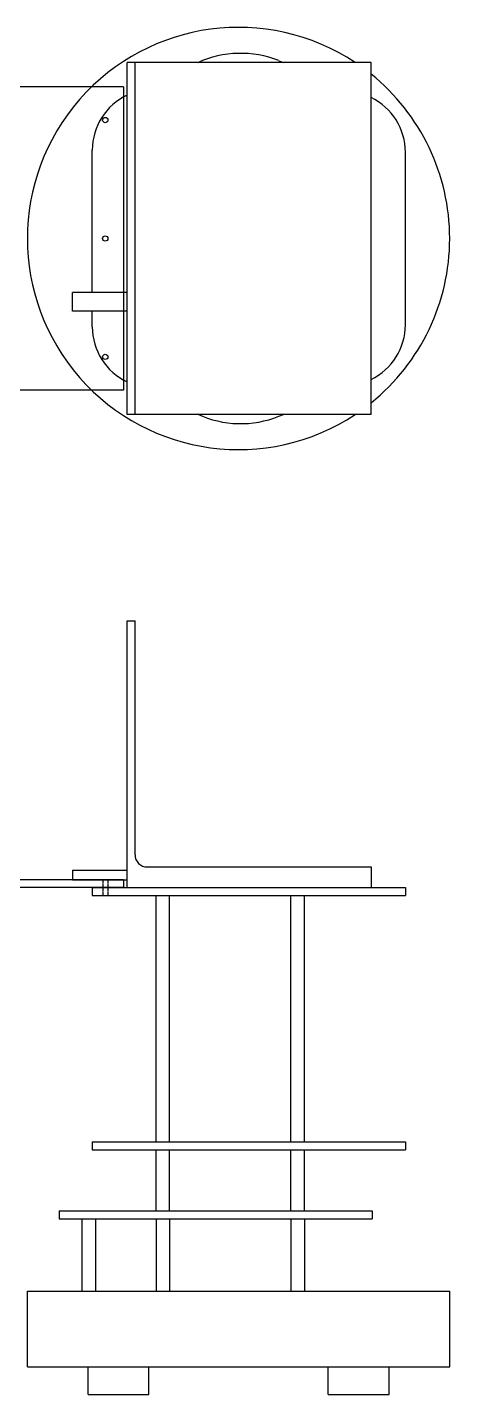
# Model space of a CAD drawing. Header units: millimetres. Extents: x 195 to 543, y 494 to 1621.
import ezdxf

# ---------------------------------------------------------------- set-up
doc = ezdxf.new("R2010")
doc.units = ezdxf.units.MM
doc.header["$MEASUREMENT"] = 0
doc.linetypes.add('HIDDEN', pattern=[0.375, 0.25, -0.125])
for name, color, linetype in [('Hidden', 1, 'HIDDEN'), ('Platform', 3, 'Continuous'), ('Turtlebot', 4, 'Continuous')]:
    doc.layers.add(name, color=color, linetype=linetype)

msp = doc.modelspace()

# ---------------------------------------------------------------- linework, layer by layer
at = {"layer": 'Hidden'}
for p, q in [((257.6, 918.4), (257.6, 905.5)), ((261.9, 918.4), (261.9, 905.5))]:
    msp.add_line(p, q, dxfattribs=at)
at = {"layer": 'Platform'}
for p, q in [((274.7, 1572), (274.7, 1322)), ((274.7, 918.4), (274.7, 912))]:
    msp.add_line(p, q, dxfattribs=at)
for p in [(274.7, 1572), (274.7, 1322), (274.7, 918.4), (274.7, 912)]:
    msp.add_ray(p, (-1, 0), dxfattribs=at)
at = {"layer": 'Turtlebot'}
for p, q in [((277.7, 1302), (277.7, 1592)), ((478.7, 1592), (277.7, 1592)), ((284.2, 1302), (284.2, 1592)), ((402.8, 1593.5), (406.6, 1592)), ((478.7, 1302), (478.7, 1592)), ((249, 1402.5), (249, 1519.9)), ((507, 1375.9), (507, 1518.1)), ((277.7, 1402.5), (232.7, 1402.5)), ((232.7, 1387), (232.7, 1402.5)), ((277.7, 1387), (232.7, 1387)), ((249, 1374.1), (249, 1387)), ((478.7, 1302), (277.7, 1302)), ((402.8, 1300.5), (406.6, 1302)), ((277.7, 912), (277.7, 1132)), ((277.7, 1132), (284.2, 1132)), ((284.2, 939), (284.2, 1132)), ((232.7, 926.4), (232.7, 918.4)), ((232.7, 926.4), (277.7, 926.4)), ((294.2, 929), (478.7, 929)), ((478.7, 929), (478.7, 912)), ((232.7, 918.4), (277.7, 918.4)), ((249, 912), (507, 912)), ((249, 912), (249, 905.5)), ((249, 905.5), (507, 905.5)), ((301.6, 702.5), (301.6, 905.5)), ((312.7, 702.5), (312.7, 905.5)), ((412.7, 702.5), (412.7, 905.5)), ((423.9, 702.5), (423.9, 905.5)), ((507, 912), (507, 905.5)), ((249, 702.5), (507, 702.5)), ((249, 702.5), (249, 696)), ((507, 702.5), (507, 696)), ((249, 696), (507, 696)), ((301.6, 645.5), (301.6, 696)), ((312.7, 645.5), (312.7, 696)), ((412.7, 645.5), (412.7, 696)), ((423.9, 645.5), (423.9, 696)), ((221.7, 645.5), (479.7, 645.5)), ((221.7, 645.5), (221.7, 639)), ((479.7, 645.5), (479.7, 639)), ((221.7, 639), (479.7, 639)), ((240.5, 639), (240.5, 579.5)), ((251.6, 639), (251.6, 579.5)), ((301.6, 639), (301.6, 579.5)), ((312.7, 639), (312.7, 579.5)), ((412.7, 639), (412.7, 579.5)), ((423.9, 639), (423.9, 579.5)), ((195.5, 517), (195.5, 579.5)), ((195.5, 579.5), (543.5, 579.5)), ((543.5, 517), (543.5, 579.5)), ((195.5, 517), (543.5, 517)), ((245.5, 494.1), (245.5, 517)), ((295.5, 494.1), (295.5, 517)), ((443.5, 494.1), (443.5, 517)), ((493.5, 494.1), (493.5, 517)), ((245.5, 494.1), (295.5, 494.1)), ((443.5, 494.1), (493.5, 494.1))]:
    msp.add_line(p, q, dxfattribs=at)
for centre in [(259.7, 1544.6), (259.7, 1447), (259.7, 1349.4)]:
    msp.add_circle(centre, 2.17, dxfattribs=at)
for centre, radius, start, end in [((369.5, 1447), 174, 56.4427, 303.5573), ((371.3, 1514.6), 85, 68.2702, 114.6236), ((369.5, 1447), 174, 308.8934, 51.1066), ((299, 1519.9), 50, 115.1633, 180), ((457, 1518.1), 50, 0, 64.2274), ((457, 1375.9), 50, 295.7726, 360), ((299, 1374.1), 50, 180, 244.8367), ((371.3, 1379.4), 85, 245.3764, 291.7298), ((294.2, 939), 10, 180, 270)]:
    msp.add_arc(centre, radius, start, end, dxfattribs=at)

doc.saveas('drawing.dxf')
